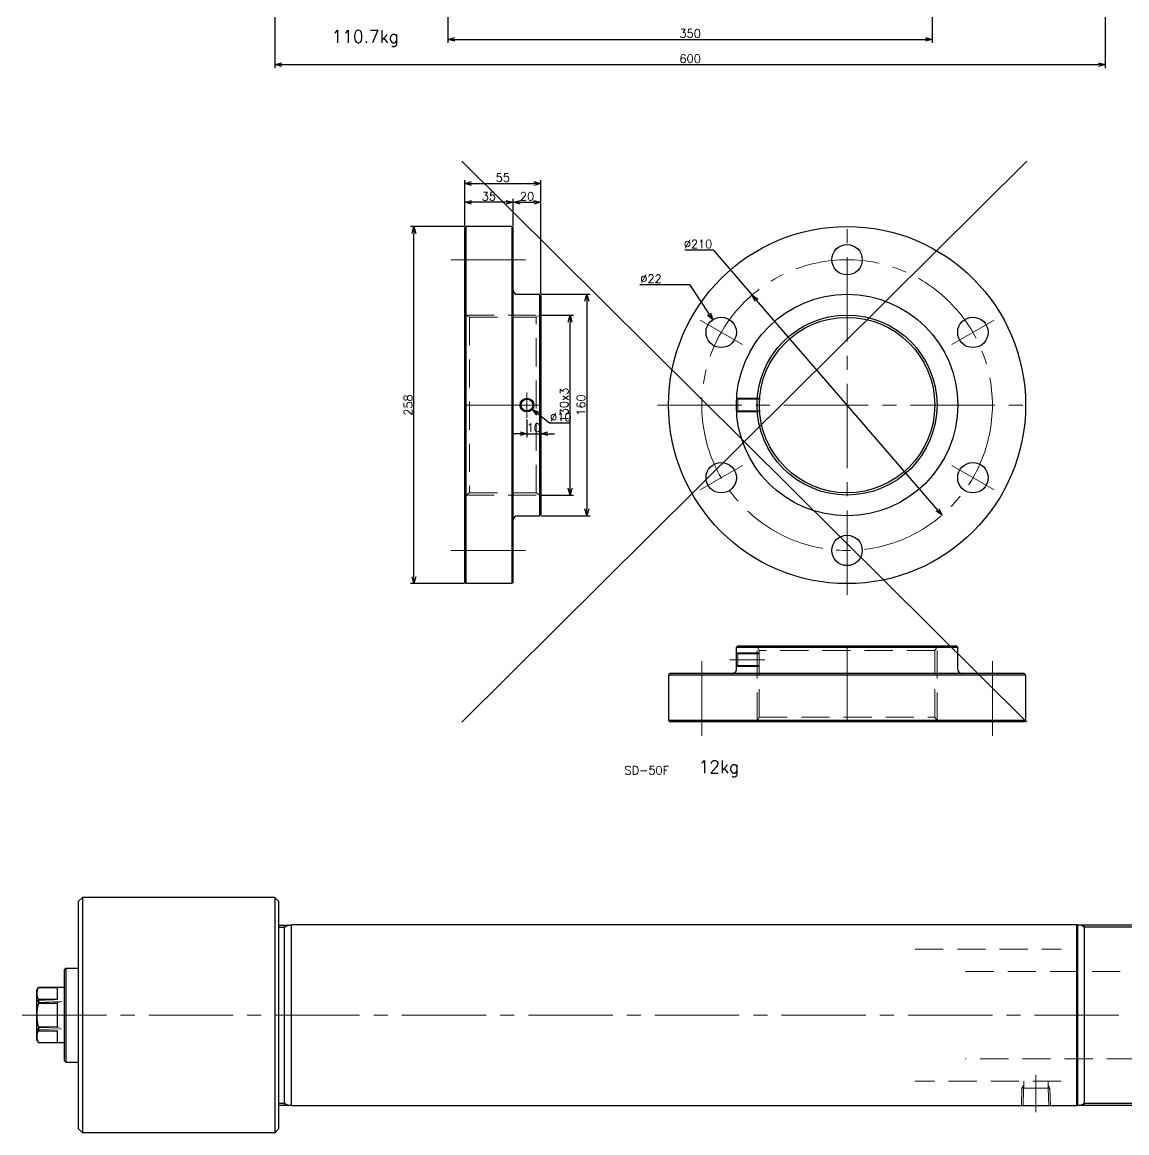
# Model space of a CAD drawing. Header units: millimetres. Extents: x 0 to 49006, y -7876 to 6995.
# Drawn here: x 20935 to 21734, y -4393 to -3590 of the extents above; entities that cross this region are included whole.
import ezdxf

# ---------------------------------------------------------------- set-up
doc = ezdxf.new("R2010")
doc.units = ezdxf.units.MM
doc.header["$LTSCALE"] = 3.2
doc.header["$PDMODE"] = 99
doc.header["$PDSIZE"] = 1
for name, pattern in [('CENTER2', [28.575, 19.05, -3.175, 3.175, -3.175]), ('HIDDEN', [9.525, 6.35, -3.175]), ('PHANTOM2', [31.75, 15.875, -3.175, 3.175, -3.175, 3.175, -3.175])]:
    doc.linetypes.add(name, pattern=pattern)
for name, color, linetype, lineweight in [('04_HIDDEN', 2, 'HIDDEN', 13), ('05_CENTER', 4, 'CENTER2', 13), ('06_PHANTOM', 2, 'PHANTOM2', 13), ('08_DIM', 3, 'Continuous', 13)]:
    doc.layers.add(name, color=color, linetype=linetype, lineweight=lineweight)
doc.styles.add('KSS_TXT', font='txt.shx', dxfattribs={"bigfont": 'extfont2.shx'})
doc.dimstyles.new('KSS_DIM', dxfattribs={"dimscale": 12, "dimtxt": 3, "dimasz": 2.5, "dimexe": 1.25, "dimexo": 0.625, "dimtad": 1, "dimdsep": 46, "dimtxsty": 'KSS_TXT', "dimblk": 'OPEN30', "dimcen": 0, "dimazin": 2, "dimtfac": 0.75, "dimtmove": 0, "dimatfit": 3, "dimldrblk": 'OPEN30', "dimfxl": 1.25, "dimtolj": 1, "dimarcsym": 0})
doc.dimstyles.new('KSS_DIM$3', dxfattribs={"dimscale": 12, "dimtxt": 3, "dimasz": 2.5, "dimexe": 1.25, "dimexo": 0.625, "dimtad": 1, "dimtih": 1, "dimtoh": 1, "dimdsep": 46, "dimtxsty": 'KSS_TXT', "dimblk": 'OPEN30', "dimcen": 0, "dimazin": 2, "dimtfac": 0.75, "dimtofl": 0, "dimtmove": 0, "dimatfit": 3, "dimldrblk": 'OPEN30', "dimfxl": 1.25, "dimtolj": 1, "dimarcsym": 0})

# ---------------------------------------------------------------- blocks, each defined once
blk = doc.blocks.new('_Open30')
at = {"color": 0, "linetype": 'ByBlock', "lineweight": -2}
for p, q in [((-1, 0.27), (0, 0)), ((0, 0), (-1, -0.27)), ((0, 0), (-1, 0))]:
    blk.add_line(p, q, dxfattribs=at)
blk = doc.blocks.new('*D410')
at = {"layer": '08_DIM', "color": 0, "lineweight": -2, "transparency": 16777216}
for p, q in [((21310.55, -3801.9), (21333.83, -3801.9)), ((21331.33, -3926.9), (21331.33, -3806.9)), ((21310.55, -3931.9), (21333.83, -3931.9))]:
    blk.add_line(p, q, dxfattribs=at)
at = {"layer": 'Defpoints', "color": 0, "transparency": 16777216}
for p in [(21309.3, -3801.9), (21331.33, -3801.9), (21309.3, -3931.9)]:
    blk.add_point(p, dxfattribs=at)
at = {"layer": '08_DIM', "color": 0, "lineweight": -2, "transparency": 16777216, "xscale": 5, "yscale": 5, "zscale": 5}
for p, rotation in [((21331.33, -3801.9), 90), ((21331.33, -3931.9), 270)]:
    blk.add_blockref('_Open30', p, dxfattribs=dict(at, rotation=rotation))
at = {"layer": '08_DIM', "color": 0, "transparency": 16777216, "insert": (21327.08, -3866.9), "char_height": 6, "attachment_point": 5, "rotation": 90, "style": 'KSS_TXT'}
blk.add_mtext('\\A1;130x3', dxfattribs=at)
blk = doc.blocks.new('*D411')
at = {"layer": '08_DIM', "color": 0, "lineweight": -2, "transparency": 16777216}
for p, q in [((21310.42, -3786.9), (21345.93, -3786.9)), ((21343.43, -3791.9), (21343.43, -3941.9)), ((21310.42, -3946.9), (21345.93, -3946.9))]:
    blk.add_line(p, q, dxfattribs=at)
at = {"layer": 'Defpoints', "color": 0, "transparency": 16777216}
for p in [(21309.17, -3786.9), (21309.17, -3946.9), (21343.43, -3946.9)]:
    blk.add_point(p, dxfattribs=at)
at = {"layer": '08_DIM', "color": 0, "lineweight": -2, "transparency": 16777216, "xscale": 5, "yscale": 5, "zscale": 5}
for p, rotation in [((21343.43, -3786.9), 90), ((21343.43, -3946.9), 270)]:
    blk.add_blockref('_Open30', p, dxfattribs=dict(at, rotation=rotation))
at = {"layer": '08_DIM', "color": 0, "transparency": 16777216, "insert": (21339.18, -3866.9), "char_height": 6, "attachment_point": 5, "rotation": 90, "style": 'KSS_TXT'}
blk.add_mtext('\\A1;160', dxfattribs=at)
blk = doc.blocks.new('*D412')
at = {"layer": '08_DIM', "color": 0, "lineweight": -2, "transparency": 16777216}
for p, q in [((21254.92, -3737.9), (21216.01, -3737.9)), ((21218.51, -3990.9), (21218.51, -3742.9)), ((21254.92, -3995.9), (21216.01, -3995.9))]:
    blk.add_line(p, q, dxfattribs=at)
at = {"layer": 'Defpoints', "color": 0, "transparency": 16777216}
for p in [(21218.51, -3737.9), (21256.17, -3737.9), (21256.17, -3995.9)]:
    blk.add_point(p, dxfattribs=at)
at = {"layer": '08_DIM', "color": 0, "lineweight": -2, "transparency": 16777216, "xscale": 5, "yscale": 5, "zscale": 5}
for p, rotation in [((21218.51, -3737.9), 90), ((21218.51, -3995.9), 270)]:
    blk.add_blockref('_Open30', p, dxfattribs=dict(at, rotation=rotation))
at = {"layer": '08_DIM', "color": 0, "transparency": 16777216, "insert": (21214.25, -3866.9), "char_height": 6, "attachment_point": 5, "rotation": 90, "style": 'KSS_TXT'}
blk.add_mtext('\\A1;258', dxfattribs=at)
blk = doc.blocks.new('*D413')
at = {"layer": '08_DIM', "color": 0, "lineweight": -2, "transparency": 16777216}
for p, q in [((21255.17, -3737.65), (21255.17, -3717.88)), ((21285.17, -3720.38), (21260.17, -3720.38)), ((21290.17, -3737.65), (21290.17, -3717.88))]:
    blk.add_line(p, q, dxfattribs=at)
at = {"layer": 'Defpoints', "color": 0, "transparency": 16777216}
for p in [(21255.17, -3720.38), (21255.17, -3738.9), (21290.17, -3738.9)]:
    blk.add_point(p, dxfattribs=at)
at = {"layer": '08_DIM', "color": 0, "lineweight": -2, "transparency": 16777216, "xscale": 5, "yscale": 5, "zscale": 5, "rotation": 180}
blk.add_blockref('_Open30', (21255.17, -3720.38), dxfattribs=at)
at = {"layer": '08_DIM', "color": 0, "lineweight": -2, "transparency": 16777216, "xscale": 5, "yscale": 5, "zscale": 5}
blk.add_blockref('_Open30', (21290.17, -3720.38), dxfattribs=at)
at = {"layer": '08_DIM', "color": 0, "transparency": 16777216, "insert": (21272.67, -3716.12), "char_height": 6, "attachment_point": 5, "style": 'KSS_TXT'}
blk.add_mtext('\\A1;35', dxfattribs=at)
blk = doc.blocks.new('*D414')
at = {"layer": '08_DIM', "color": 0, "lineweight": -2, "transparency": 16777216}
for p, q in [((21290.17, -3737.65), (21290.17, -3717.88)), ((21295.17, -3720.38), (21305.17, -3720.38)), ((21310.17, -3786.65), (21310.17, -3717.88))]:
    blk.add_line(p, q, dxfattribs=at)
at = {"layer": 'Defpoints', "color": 0, "transparency": 16777216}
for p in [(21310.17, -3720.38), (21290.17, -3738.9), (21310.17, -3787.9)]:
    blk.add_point(p, dxfattribs=at)
at = {"layer": '08_DIM', "color": 0, "lineweight": -2, "transparency": 16777216, "xscale": 5, "yscale": 5, "zscale": 5, "rotation": 180}
blk.add_blockref('_Open30', (21290.17, -3720.38), dxfattribs=at)
at = {"layer": '08_DIM', "color": 0, "lineweight": -2, "transparency": 16777216, "xscale": 5, "yscale": 5, "zscale": 5}
blk.add_blockref('_Open30', (21310.17, -3720.38), dxfattribs=at)
at = {"layer": '08_DIM', "color": 0, "transparency": 16777216, "insert": (21300.17, -3716.13), "char_height": 6, "attachment_point": 5, "style": 'KSS_TXT'}
blk.add_mtext('\\A1;20', dxfattribs=at)
blk = doc.blocks.new('*D415')
at = {"layer": '08_DIM', "color": 0, "lineweight": -2, "transparency": 16777216}
for p, q in [((21255.17, -3737.65), (21255.17, -3704.33)), ((21310.17, -3786.65), (21310.17, -3704.33)), ((21260.17, -3706.83), (21305.17, -3706.83))]:
    blk.add_line(p, q, dxfattribs=at)
at = {"layer": 'Defpoints', "color": 0, "transparency": 16777216}
for p in [(21310.17, -3706.83), (21255.17, -3738.9), (21310.17, -3787.9)]:
    blk.add_point(p, dxfattribs=at)
at = {"layer": '08_DIM', "color": 0, "lineweight": -2, "transparency": 16777216, "xscale": 5, "yscale": 5, "zscale": 5, "rotation": 180}
blk.add_blockref('_Open30', (21255.17, -3706.83), dxfattribs=at)
at = {"layer": '08_DIM', "color": 0, "lineweight": -2, "transparency": 16777216, "xscale": 5, "yscale": 5, "zscale": 5}
blk.add_blockref('_Open30', (21310.17, -3706.83), dxfattribs=at)
at = {"layer": '08_DIM', "color": 0, "transparency": 16777216, "insert": (21282.67, -3702.57), "char_height": 6, "attachment_point": 5, "style": 'KSS_TXT'}
blk.add_mtext('\\A1;55', dxfattribs=at)
blk = doc.blocks.new('*D416')
at = {"layer": '08_DIM', "color": 0, "lineweight": -2, "transparency": 16777216}
for p, q in [((21381.78, -3779.91), (21417.53, -3779.91)), ((21417.53, -3779.91), (21431.66, -3801.09))]:
    blk.add_line(p, q, dxfattribs=at)
at = {"layer": 'Defpoints', "color": 0, "transparency": 16777216}
for p in [(21434.43, -3805.25), (21446.64, -3823.55)]:
    blk.add_point(p, dxfattribs=at)
at = {"layer": '08_DIM', "color": 0, "lineweight": -2, "transparency": 16777216, "xscale": 5, "yscale": 5, "zscale": 5, "rotation": 303.7179713737168}
blk.add_blockref('_Open30', (21434.43, -3805.25), dxfattribs=at)
at = {"layer": '08_DIM', "color": 0, "transparency": 16777216, "insert": (21389.78, -3775.66), "char_height": 6, "attachment_point": 5, "style": 'KSS_TXT'}
blk.add_mtext('\\A1;%%C22', dxfattribs=at)
blk = doc.blocks.new('*D417')
at = {"layer": '08_DIM', "color": 0, "lineweight": -2, "transparency": 16777216}
for p, q in [((21414.17, -3754.8), (21434.67, -3754.8)), ((21434.67, -3754.8), (21462.85, -3787.42)), ((21600.1, -3946.37), (21466.11, -3791.21))]:
    blk.add_line(p, q, dxfattribs=at)
at = {"layer": 'Defpoints', "color": 0, "transparency": 16777216}
for p in [(21462.85, -3787.42), (21600.1, -3946.37)]:
    blk.add_point(p, dxfattribs=at)
at = {"layer": '08_DIM', "color": 0, "lineweight": -2, "transparency": 16777216, "xscale": 5, "yscale": 5, "zscale": 5}
for p, rotation in [((21462.85, -3787.42), 130.8111059003311), ((21600.1, -3946.37), 310.811105900331)]:
    blk.add_blockref('_Open30', p, dxfattribs=dict(at, rotation=rotation))
at = {"layer": '08_DIM', "color": 0, "transparency": 16777216, "insert": (21423.8, -3750.55), "char_height": 6, "attachment_point": 5, "style": 'KSS_TXT'}
blk.add_mtext('\\A1;%%C210', dxfattribs=at)
blk = doc.blocks.new('*D418')
at = {"layer": '08_DIM', "color": 0, "lineweight": -2, "transparency": 16777216}
for p, q in [((21300.17, -3877.33), (21300.17, -3890.07)), ((21310.17, -3877.33), (21310.17, -3890.07)), ((21295.17, -3887.57), (21290.17, -3887.57)), ((21300.17, -3887.57), (21310.17, -3887.57)), ((21315.17, -3887.57), (21320.17, -3887.57))]:
    blk.add_line(p, q, dxfattribs=at)
at = {"layer": 'Defpoints', "color": 0, "transparency": 16777216}
for p in [(21300.17, -3876.08), (21310.17, -3876.08), (21310.17, -3887.57)]:
    blk.add_point(p, dxfattribs=at)
at = {"layer": '08_DIM', "color": 0, "lineweight": -2, "transparency": 16777216, "xscale": 5, "yscale": 5, "zscale": 5}
blk.add_blockref('_Open30', (21300.17, -3887.57), dxfattribs=at)
at = {"layer": '08_DIM', "color": 0, "lineweight": -2, "transparency": 16777216, "xscale": 5, "yscale": 5, "zscale": 5, "rotation": 180}
blk.add_blockref('_Open30', (21310.17, -3887.57), dxfattribs=at)
at = {"layer": '08_DIM', "color": 0, "transparency": 16777216, "insert": (21305.17, -3883.32), "char_height": 6, "attachment_point": 5, "style": 'KSS_TXT'}
blk.add_mtext('\\A1;10', dxfattribs=at)
blk = doc.blocks.new('*D419')
at = {"layer": '08_DIM', "color": 0, "lineweight": -2, "transparency": 16777216}
for p in [(21308.04, -3873.06), (21331.2, -3879.85)]:
    blk.add_line(p, (21316.7, -3879.85), dxfattribs=at)
at = {"layer": 'Defpoints', "color": 0, "transparency": 16777216}
for p in [(21296.23, -3863.81), (21304.1, -3869.98)]:
    blk.add_point(p, dxfattribs=at)
at = {"layer": '08_DIM', "color": 0, "lineweight": -2, "transparency": 16777216, "xscale": 5, "yscale": 5, "zscale": 5, "rotation": 141.9263595427936}
blk.add_blockref('_Open30', (21304.1, -3869.98), dxfattribs=at)
at = {"layer": '08_DIM', "color": 0, "transparency": 16777216, "insert": (21324.57, -3875.6), "char_height": 6, "attachment_point": 5, "style": 'KSS_TXT'}
blk.add_mtext('\\A1;%%C10', dxfattribs=at)
blk = doc.blocks.new('SD-50Fb_1_1')
at = {"color": 0}
for p, q in [((1, 129), (0, 128)), ((34, 129), (1, 129)), ((1, -129), (1, 129)), ((34, 129), (35, 128)), ((34, 129), (34, -129)), ((0, -128), (0, 128)), ((35, -128), (35, 128)), ((38, 80), (54, 80)), ((55, 79), (54, 80)), ((54, 80), (54, -80)), ((55, 79), (55, -79)), ((38, -80), (54, -80)), ((55, -79), (54, -80)), ((0, -128), (1, -129)), ((34, -129), (35, -128)), ((34, -129), (1, -129))]:
    blk.add_line(p, q, dxfattribs=at)
for radius in [5, 4.25]:
    blk.add_circle((45, 0), radius, dxfattribs=at)
for centre, start, end in [((38, 83), 180, 270), ((38, -83), 90, 180)]:
    blk.add_arc(centre, 3, start, end, dxfattribs=at)
at = {"layer": '04_HIDDEN', "color": 0}
for p, q in [((0, 65.5), (3.46, 63.5)), ((0.87, 65), (54.13, 65)), ((55, 65.5), (51.54, 63.5)), ((3.46, 63.5), (51.54, 63.5)), ((3.46, 63.5), (3.46, -63.5)), ((51.54, -63.5), (51.54, 63.5)), ((0, -65.5), (3.46, -63.5)), ((3.46, -63.5), (51.54, -63.5)), ((55, -65.5), (51.54, -63.5)), ((0.87, -65), (54.13, -65))]:
    blk.add_line(p, q, dxfattribs=at)
at = {"layer": '05_CENTER', "color": 0}
for p, q in [((43.9, 105), (-9.92, 105)), ((45, -9.18), (45, 9.18)), ((55, 0), (0, 0)), ((43.9, -105), (-9.92, -105))]:
    blk.add_line(p, q, dxfattribs=at)
blk = doc.blocks.new('SD-50Fc_1_1')
at = {"color": 0}
for p, q in [((-79, 55), (-80, 54)), ((-80, 38), (-80, 54)), ((-80, 54), (80, 54)), ((-79, 55), (79, 55)), ((79, 55), (80, 54)), ((80, 38), (80, 54)), ((-129, 34), (-128, 35)), ((-129, 34), (-129, 1)), ((-129, 34), (129, 34)), ((128, 35), (-128, 35)), ((129, 34), (128, 35)), ((129, 34), (129, 1)), ((-129, 1), (-128, 0)), ((129, 1), (-129, 1)), ((128, 0), (-128, 0)), ((128, 0), (129, 1))]:
    blk.add_line(p, q, dxfattribs=at)
for centre, start, end in [((-83, 38), 270, 0), ((83, 38), 180, 270)]:
    blk.add_arc(centre, 3, start, end, dxfattribs=at)
at = {"layer": '04_HIDDEN', "color": 0}
for p, q in [((-79.05, 49.25), (-80, 50.2)), ((-63.5, 50), (-79.8, 50)), ((-79.05, 49.25), (-63.5, 49.25)), ((-79.05, 40.75), (-79.05, 49.25)), ((-65.5, 55), (-63.5, 51.54)), ((-65, 0.87), (-65, 54.13)), ((-63.5, 3.46), (-63.5, 51.54)), ((63.5, 51.54), (-63.5, 51.54)), ((65.5, 55), (63.5, 51.54)), ((63.5, 3.46), (63.5, 51.54)), ((65, 0.87), (65, 54.13)), ((-79.05, 40.75), (-80, 39.8)), ((-79.05, 40.75), (-63.5, 40.75)), ((-63.5, 40), (-79.8, 40)), ((-65.5, 0), (-63.5, 3.46)), ((-63.5, 3.46), (63.5, 3.46)), ((65.5, 0), (63.5, 3.46))]:
    blk.add_line(p, q, dxfattribs=at)
at = {"layer": '05_CENTER', "color": 0}
for p, q in [((0, 55), (0, 0)), ((-105, 43.9), (-105, -9.92)), ((-59.4, 45), (-84.76, 45)), ((105, 43.9), (105, -9.92))]:
    blk.add_line(p, q, dxfattribs=at)
blk = doc.blocks.new('SDR5-500-NCa_1_1')
at = {"color": 0}
for p, q in [((-867, 82), (-864, 85)), ((-867, 82), (-867, -82)), ((-864, 85), (-864, -85)), ((-725, 85), (-864, 85)), ((-725, 85), (-725, -85)), ((-722, 82), (-725, 85)), ((-722, -82), (-722, 82)), ((-722, 65), (-713, 65)), ((-718, -65), (-718, 65)), ((-718, 63.5), (-715.4, 65)), ((-713, -65.5), (-713, 65.5)), ((-713, 65.5), (-145.5, 65.5)), ((-145.5, -65.5), (-145.5, 65.5)), ((-145, 65), (-145.5, 65.5)), ((-145, 65), (-145, -65)), ((-92.9, 65), (-145, 65)), ((-140, 63.5), (-142.6, 65)), ((-140, -65), (-140, 65)), ((-92.9, 65), (-92.9, -65)), ((-89, 62.75), (-92.9, 65)), ((-722, 63.5), (-718, 63.5)), ((-90.3, 63.5), (-140, 63.5)), ((-89, -62.75), (-89, 62.75)), ((-87, 62.75), (-89, 62.75)), ((-87, 62.75), (-87, -62.75)), ((-85, 60.75), (-87, 62.75)), ((-85, -62), (-85, 62)), ((-74, 62), (-85, 62)), ((-74, 62), (-73, 61)), ((-74, 62), (-74, -62)), ((-73, -61), (-73, 61)), ((-877, 33), (-876, 34)), ((-877, -33), (-877, 33)), ((-876, 34), (-876, -34)), ((-876, 34), (-867, 34)), ((-867, 34), (-867, -34)), ((-66.35, 29.72), (-73, 31.5)), ((-55, 28.5), (-65, 28.5)), ((-65, -28.5), (-65, 28.5)), ((-55, 7.28), (-55, 28.5)), ((-54.2, 27), (-51, 27)), ((-48.4, 28.5), (-51, 27)), ((-51, -27), (-51, 27)), ((-50.13, 27.5), (-3.87, 27.5)), ((-5.6, 28.5), (-48.4, 28.5)), ((-48.4, -28.5), (-48.4, 28.5)), ((-3, 27), (-5.6, 28.5)), ((-5.6, 28.5), (-5.6, -28.5)), ((-1, 27), (-3, 27)), ((-3, -27), (-3, 27)), ((0, 26), (-1, 27)), ((-1, 27), (-1, -27)), ((0, -26), (0, 26)), ((-897, 18), (-895.85, 20)), ((-897, -18), (-897, 18)), ((-895.85, 20), (-895.85, 19.95)), ((-877.8, 20), (-895.85, 20)), ((-895.85, 19.95), (-882, 19.95)), ((-882, 11.23), (-882, 19.95)), ((-897, 10.82), (-895.5, 9.27)), ((-895.85, 11.23), (-895.85, 8.72)), ((-882, 11.23), (-895.85, 11.23)), ((-895.85, 8.72), (-882, 8.72)), ((-882, -8.72), (-882, 8.72)), ((-51, -7.28), (-65, 11.67)), ((-65, 11.67), (-55, 11.67)), ((-51, 7.28), (-65, -11.67)), ((-51, 7.28), (-55, 7.28)), ((-55, -28.5), (-55, -7.28)), ((-51, -7.28), (-55, -7.28)), ((-895.5, -9.27), (-897, -10.82)), ((-895.85, -8.72), (-895.85, -11.23)), ((-882, -8.72), (-895.85, -8.72)), ((-895.85, -11.23), (-882, -11.23)), ((-882, -19.95), (-882, -11.23)), ((-65, -11.67), (-55, -11.67)), ((-897, -18), (-895.85, -20)), ((-895.85, -19.95), (-895.85, -20)), ((-882, -19.95), (-895.85, -19.95)), ((-877.8, -20), (-895.85, -20)), ((-73, -31.5), (-66.35, -29.72)), ((-65, -28.5), (-55, -28.5)), ((-51, -27), (-54.2, -27)), ((-51, -27), (-48.4, -28.5)), ((-3.87, -27.5), (-50.13, -27.5)), ((-48.4, -28.5), (-5.6, -28.5)), ((-5.6, -28.5), (-3, -27)), ((-3, -27), (-1, -27)), ((-1, -27), (0, -26)), ((-876, -34), (-877, -33)), ((-876, -34), (-867, -34)), ((-722, -63.5), (-718, -63.5)), ((-718, -63.5), (-715.4, -65)), ((-142.6, -65), (-140, -63.5)), ((-140, -63.5), (-90.3, -63.5)), ((-92.9, -65), (-89, -62.75)), ((-89, -62.75), (-87, -62.75)), ((-87, -62.75), (-85, -60.75)), ((-74, -62), (-85, -62)), ((-73, -61), (-74, -62)), ((-722, -65), (-713, -65)), ((-145.5, -65.5), (-713, -65.5)), ((-145.5, -65.5), (-145, -65)), ((-145, -65), (-92.9, -65)), ((-864, -85), (-867, -82)), ((-725, -85), (-864, -85)), ((-725, -85), (-722, -82))]:
    blk.add_line(p, q, dxfattribs=at)
for centre, radius, start, end in [((-66.87, 27.79), 2, 20.90107, 75), ((-54.2, 27.8), 0.8, 180, 270), ((-877.8, 20.8), 0.8, 270, 0), ((-877.8, -20.8), 0.8, 0, 90), ((-66.87, -27.79), 2, 285, 339.09893), ((-54.2, -27.8), 0.8, 90, 180)]:
    blk.add_arc(centre, radius, start, end, dxfattribs=at)
for points, start_tangent, end_tangent in [([(-895.85, 19.95), (-896.18, 19.24), (-896.46, 18.52), (-896.69, 17.8), (-896.82, 17.25), (-896.92, 16.7), (-896.98, 16.14), (-897, 15.59)], (-0.424612, -0.905375), (-0.035971, -0.999353)), ([(-897, 15.59), (-896.98, 15.07), (-896.93, 14.56), (-896.84, 14), (-896.71, 13.44), (-896.54, 12.89), (-896.34, 12.33), (-896.11, 11.78), (-895.85, 11.23)], (0.033003, -0.999455), (0.4305, -0.902591)), ([(-895.85, 8.72), (-896.15, 7.45), (-896.41, 6.17), (-896.63, 4.88), (-896.8, 3.58), (-896.88, 2.69), (-896.95, 1.79), (-896.99, 0.9), (-897, 0)], (-0.230061, -0.973176), (-0.014404, -0.999896)), ([(-897, 0), (-896.98, -1.14), (-896.92, -2.29), (-896.81, -3.43), (-896.67, -4.57), (-896.49, -5.71), (-896.27, -6.85), (-896.07, -7.79), (-895.85, -8.72)], (0.018431, -0.99983), (0.233877, -0.972266)), ([(-895.85, -11.23), (-896.18, -11.94), (-896.46, -12.66), (-896.69, -13.38), (-896.82, -13.93), (-896.92, -14.48), (-896.98, -15.03), (-897, -15.59)], (-0.424612, -0.905375), (-0.035971, -0.999353)), ([(-897, -15.59), (-896.98, -16.1), (-896.93, -16.62), (-896.84, -17.18), (-896.71, -17.73), (-896.54, -18.29), (-896.34, -18.84), (-896.11, -19.4), (-895.85, -19.95)], (0.033003, -0.999455), (0.4305, -0.902591))]:
    blk.add_spline(points, degree=3, dxfattribs=dict(at, start_tangent=start_tangent, end_tangent=end_tangent))
at = {"layer": '04_HIDDEN', "color": 0}
for p, q in [((-262.23, 47.75), (-156.85, 47.75)), ((-225.79, 31.5), (-73, 31.5)), ((-896.66, 10.47), (-879, 9.91)), ((-895.5, 9.27), (-880.5, 8.8)), ((-879, -9.91), (-896.66, -10.47)), ((-880.5, -8.8), (-895.5, -9.27)), ((-73, -31.5), (-225.79, -31.5)), ((-156.85, -47.75), (-262.23, -47.75)), ((-183.8, -52.8), (-183.8, -47.75)), ((-166.2, -52.8), (-166.2, -47.75)), ((-185.48, -65.5), (-185.08, -52.8)), ((-185.08, -52.8), (-183.8, -50.58)), ((-164.92, -52.8), (-185.08, -52.8)), ((-184.32, -65.5), (-183.92, -52.8)), ((-164.92, -52.8), (-166.2, -50.58)), ((-166.08, -52.8), (-165.68, -65.5)), ((-164.92, -52.8), (-164.52, -65.5))]:
    blk.add_line(p, q, dxfattribs=at)
at = {"layer": '05_CENTER', "color": 0}
for p, q in [((-907.51, 0), (4.42, 0)), ((325.81, 0), (508.24, 0)), ((-175, -43.12), (-175, -70.14))]:
    blk.add_line(p, q, dxfattribs=at)
at = {"layer": '06_PHANTOM', "color": 0}
for p, q in [((427, 31.5), (337.25, 31.5)), ((433.65, 29.72), (427, 31.5)), ((427, -31.5), (427, 31.5)), ((435, -28.5), (435, 28.5)), ((435, 26), (449, 26)), ((445, -26), (445, 26)), ((451.6, 28.5), (449, 27)), ((449, -27), (449, 27)), ((449.87, 27.5), (496.13, 27.5)), ((494.4, 28.5), (451.6, 28.5)), ((451.6, -28.5), (451.6, 28.5)), ((497, 27), (494.4, 28.5)), ((494.4, 28.5), (494.4, -28.5)), ((499, 27), (497, 27)), ((497, -27), (497, 27)), ((500, 26), (499, 27)), ((499, 27), (499, -27)), ((500, -26), (500, 26)), ((337.25, -31.5), (427, -31.5)), ((427, -31.5), (433.65, -29.72)), ((435, -26), (449, -26)), ((449, -27), (451.6, -28.5)), ((496.13, -27.5), (449.87, -27.5)), ((451.6, -28.5), (494.4, -28.5)), ((494.4, -28.5), (497, -27)), ((497, -27), (499, -27)), ((499, -27), (500, -26))]:
    blk.add_line(p, q, dxfattribs=at)
for centre, start, end in [((433.13, 27.79), 20.90107, 75), ((433.13, -27.79), 285, 339.09893)]:
    blk.add_arc(centre, 2, start, end, dxfattribs=at)
blk = doc.blocks.new('SD-50Fa_1_1')
at = {"color": 0}
for centre, radius in [((0, 0), 129), ((0, 105), 11), ((0, 0), 80), ((0, 0), 65), ((-90.93, 52.5), 11), ((0, 0), 63.38), ((90.93, 52.5), 11), ((-90.93, -52.5), 11), ((90.93, -52.5), 11), ((0, -105), 11)]:
    blk.add_circle(centre, radius, dxfattribs=at)
at = {"layer": '04_HIDDEN', "color": 0}
for p, q in [((-78.88, 4.25), (-79.83, 5.2)), ((-63.18, 5), (-79.63, 5)), ((-78.88, 4.25), (-63.23, 4.25)), ((-78.88, -4.25), (-78.88, 4.25)), ((-78.88, -4.25), (-79.83, -5.2)), ((-63.18, -5), (-79.63, -5)), ((-78.88, -4.25), (-63.23, -4.25))]:
    blk.add_line(p, q, dxfattribs=at)
at = {"layer": '05_CENTER', "color": 0}
for p, q in [((0, -137.04), (0, 137.04)), ((-75.63, 43.66), (-106.24, 61.34)), ((75.63, 43.66), (106.24, 61.34)), ((-137.04, 0), (137.04, 0)), ((-75.63, -43.66), (-106.24, -61.34)), ((75.63, -43.66), (106.24, -61.34))]:
    blk.add_line(p, q, dxfattribs=at)
blk.add_circle((0, 0), 105, dxfattribs=at)
blk = doc.blocks.new('*D1166')
at = {"layer": '08_DIM', "color": 0, "lineweight": -2, "transparency": 16777216}
for p, q in [((21243.08, -3543.68), (21243.08, -3605.21)), ((21593.08, -3543.68), (21593.08, -3605.21)), ((21248.08, -3602.71), (21588.08, -3602.71))]:
    blk.add_line(p, q, dxfattribs=at)
at = {"layer": 'Defpoints', "color": 0, "transparency": 16777216}
for p in [(21243.08, -3542.43), (21593.08, -3542.43), (21593.08, -3602.71)]:
    blk.add_point(p, dxfattribs=at)
at = {"layer": '08_DIM', "color": 0, "lineweight": -2, "transparency": 16777216, "xscale": 5, "yscale": 5, "zscale": 5, "rotation": 180}
blk.add_blockref('_Open30', (21243.08, -3602.71), dxfattribs=at)
at = {"layer": '08_DIM', "color": 0, "lineweight": -2, "transparency": 16777216, "xscale": 5, "yscale": 5, "zscale": 5}
blk.add_blockref('_Open30', (21593.08, -3602.71), dxfattribs=at)
at = {"layer": '08_DIM', "color": 0, "transparency": 16777216, "insert": (21418.08, -3598.46), "char_height": 6, "attachment_point": 5, "style": 'KSS_TXT'}
blk.add_mtext('\\A1;350', dxfattribs=at)
blk = doc.blocks.new('*D1167')
at = {"layer": '08_DIM', "color": 0, "lineweight": -2, "transparency": 16777216}
for p, q in [((21118.08, -3537.23), (21118.08, -3623.45)), ((21718.08, -3537.23), (21718.08, -3623.45)), ((21123.08, -3620.95), (21713.08, -3620.95))]:
    blk.add_line(p, q, dxfattribs=at)
at = {"layer": 'Defpoints', "color": 0, "transparency": 16777216}
for p in [(21118.08, -3535.98), (21718.08, -3535.98), (21718.08, -3620.95)]:
    blk.add_point(p, dxfattribs=at)
at = {"layer": '08_DIM', "color": 0, "lineweight": -2, "transparency": 16777216, "xscale": 5, "yscale": 5, "zscale": 5, "rotation": 180}
blk.add_blockref('_Open30', (21118.08, -3620.95), dxfattribs=at)
at = {"layer": '08_DIM', "color": 0, "lineweight": -2, "transparency": 16777216, "xscale": 5, "yscale": 5, "zscale": 5}
blk.add_blockref('_Open30', (21718.08, -3620.95), dxfattribs=at)
at = {"layer": '08_DIM', "color": 0, "transparency": 16777216, "insert": (21418.08, -3616.7), "char_height": 6, "attachment_point": 5, "style": 'KSS_TXT'}
blk.add_mtext('\\A1;600', dxfattribs=at)

msp = doc.modelspace()

# ---------------------------------------------------------------- linework, layer by layer
for p, q in [((21661.346, -3690.716), (21253.012, -4096.049)), ((21253.012, -3690.716), (21661.346, -4096.049))]:
    msp.add_line(p, q)

# ---------------------------------------------------------------- block references
at = {"color": 4}
for name, p in [('SD-50Fa_1_1', (21531.471, -3866.896)), ('SD-50Fb_1_1', (21255.168, -3866.896)), ('SD-50Fc_1_1', (21531.471, -4095.835)), ('SDR5-500-NCa_1_1', (21842.937, -4307.588))]:
    msp.add_blockref(name, p, dxfattribs=at)

# ---------------------------------------------------------------- texts
at = {"color": 1, "style": 'KSS_TXT'}
for s, p in [('110.7kg', (21158.952, -3605.17)), ('12kg', (21424.162, -4132.732))]:
    msp.add_text(s, height=9, dxfattribs=at).set_placement(p)
at = {"color": 0, "style": 'KSS_TXT'}
msp.add_text('SD-50F', height=6, dxfattribs=at).set_placement((21370.658, -4133.765))

# ---------------------------------------------------------------- dimensions: what is measured, and where the dimension line sits
at = {"layer": '08_DIM'}
for base, p1, p2, picture, middle in [((21718.076, -3620.947), (21118.076, -3535.977), (21718.076, -3535.977), '*D1167', (21418.076, -3616.697)), ((21310.168, -3706.826), (21255.168, -3738.896), (21310.168, -3787.896), '*D415', (21282.668, -3702.568)), ((21255.168, -3720.377), (21290.168, -3738.896), (21255.168, -3738.896), '*D413', (21272.668, -3716.123)), ((21310.168, -3720.377), (21290.168, -3738.896), (21310.168, -3787.896), '*D414', (21300.168, -3716.127)), ((21310.168, -3887.566), (21300.168, -3876.08), (21310.168, -3876.08), '*D418', (21305.168, -3883.316))]:
    dim = msp.add_linear_dim(base=base, p1=p1, p2=p2, dimstyle='KSS_DIM', override={"dimscale": 2}, dxfattribs=at)
    dim.commit()
    dim.dimension.update_dxf_attribs({"geometry": picture, "text_midpoint": middle})
at = {"layer": '08_DIM', "color": 1}
dim = msp.add_linear_dim(base=(21593.076, -3602.715), p1=(21243.076, -3542.425), p2=(21593.076, -3542.425), dimstyle='KSS_DIM', override={"dimscale": 2}, dxfattribs=at)
dim.commit()
dim.dimension.update_dxf_attribs({"geometry": '*D1166', "text_midpoint": (21418.076, -3598.461)})
at = {"layer": '08_DIM'}
for base, p1, p2, picture, middle in [((21218.509, -3737.896), (21256.168, -3995.896), (21256.168, -3737.896), '*D412', (21214.254, -3866.896)), ((21343.431, -3946.896), (21309.168, -3786.896), (21309.168, -3946.896), '*D411', (21339.181, -3866.896))]:
    dim = msp.add_linear_dim(base=base, p1=p1, p2=p2, angle=90, dimstyle='KSS_DIM', override={"dimscale": 2}, dxfattribs=at)
    dim.commit()
    dim.dimension.update_dxf_attribs({"geometry": picture, "text_midpoint": middle})
for p1, p2, override, picture, middle in [((21600.096, -3946.367), (21462.847, -3787.425), {"dimscale": 2, "dimpost": '%%C<>', "dimtix": 1, "dimatfit": 2}, '*D417', (21423.798, -3754.798)), ((21446.645, -3823.546), (21434.432, -3805.247), {"dimscale": 2, "dimpost": '%%C<>'}, '*D416', (21389.776, -3779.914))]:
    dim = msp.add_diameter_dim_2p(p1=p1, p2=p2, dimstyle='KSS_DIM$3', override=override, dxfattribs=at)
    dim.commit()
    dim.dimension.update_dxf_attribs({"geometry": picture, "text_midpoint": middle, "dimtype": 163})
dim = msp.add_linear_dim(base=(21331.334, -3801.896), p1=(21309.302, -3931.896), p2=(21309.302, -3801.896), angle=90, text='130x3', dimstyle='KSS_DIM', override={"dimscale": 2}, dxfattribs=at)
dim.commit()
dim.dimension.update_dxf_attribs({"geometry": '*D410', "text_midpoint": (21327.084, -3866.896)})
dim = msp.add_diameter_dim_2p(p1=(21296.231, -3863.813), p2=(21304.104, -3869.98), dimstyle='KSS_DIM$3', override={"dimscale": 2, "dimpost": '%%C<>'}, dxfattribs=at)
dim.commit()
dim.dimension.update_dxf_attribs({"geometry": '*D419', "text_midpoint": (21324.574, -3875.596)})

doc.saveas('drawing.dxf')
